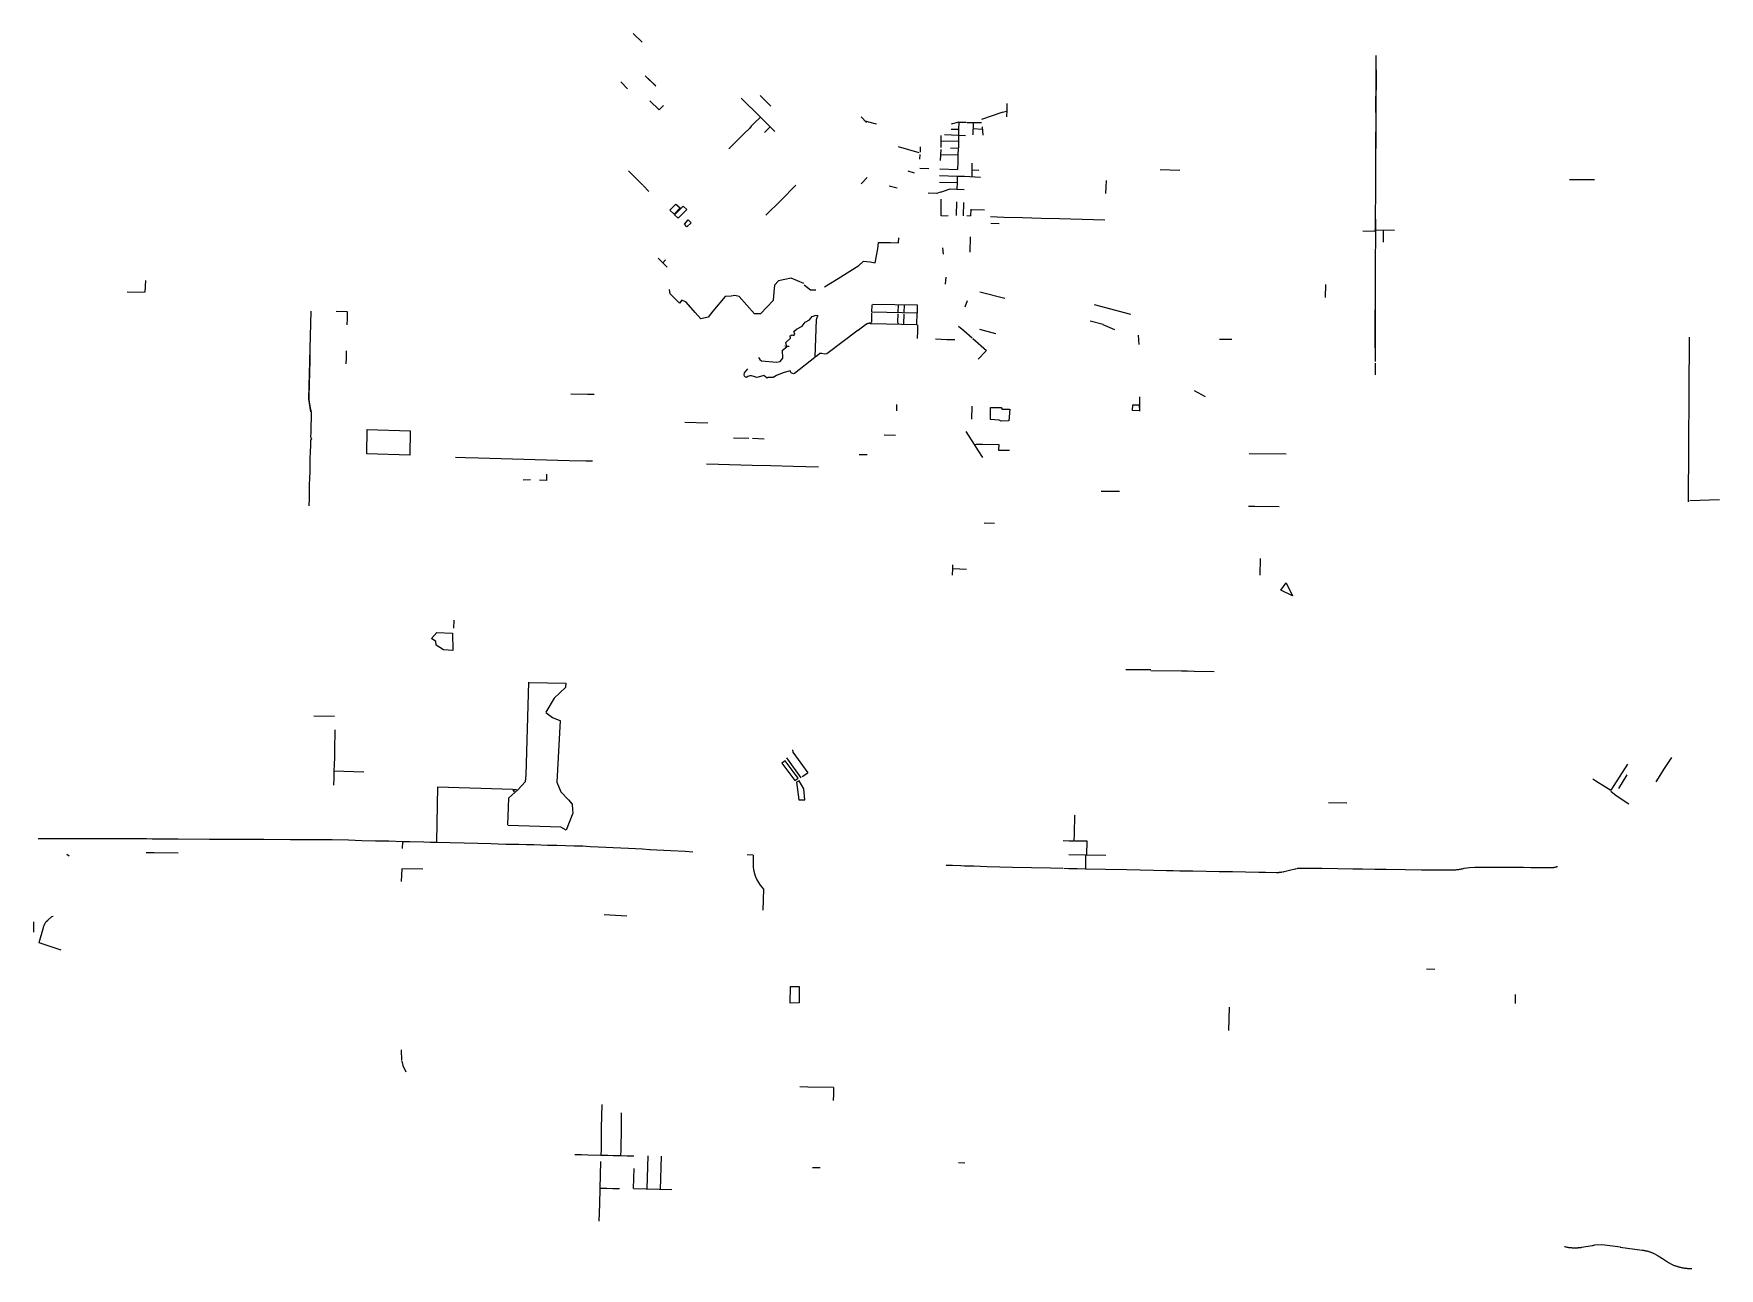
# Model space of a CAD drawing. Extents: x 485647 to 498510, y 5450293 to 5459719.
import ezdxf

# ---------------------------------------------------------------- set-up
doc = ezdxf.new("R2010")
doc.units = 0
doc.header["$MEASUREMENT"] = 0
doc.layers.add('Upcoming Projects', color=10, linetype='Continuous')

msp = doc.modelspace()

# ---------------------------------------------------------------- linework, layer by layer
at = {"layer": 'Upcoming Projects'}
for p, q in [((490222, 5459719), (490289, 5459653)), ((495891, 5459521), (495891, 5459553)), ((495891, 5459499), (495891, 5459521)), ((495891, 5459470), (495891, 5459499)), ((490126, 5459351), (490179, 5459297)), ((490313, 5459397), (490394, 5459319)), ((490391, 5459322), (490314, 5459397)), ((495892, 5459444), (495885, 5458815)), ((495890, 5459370), (495891, 5459388)), ((495890, 5459333), (495890, 5459370)), ((495891, 5459420), (495891, 5459444)), ((495891, 5459388), (495891, 5459420)), ((491192, 5459081), (491046, 5459226)), ((491272, 5459166), (491191, 5459246)), ((495889, 5459167), (495889, 5459218)), ((495890, 5459319), (495890, 5459333)), ((490349, 5459207), (490419, 5459137)), ((490419, 5459137), (490453, 5459171)), ((491192, 5459081), (491146, 5459035)), ((491232, 5459043), (491192, 5459081)), ((492002, 5459041), (491960, 5459083)), ((493072, 5459085), (493075, 5459134)), ((493074, 5459185), (493074, 5459137)), ((495889, 5459117), (495888, 5459067)), ((495889, 5459117), (495889, 5459167)), ((491069, 5458956), (491030, 5458918)), ((491108, 5458996), (491069, 5458956)), ((491123, 5459012), (491108, 5458996)), ((491146, 5459035), (491123, 5459012)), ((491265, 5459006), (491224, 5458965)), ((491267, 5459008), (491232, 5459043)), ((491267, 5459008), (491232, 5459043)), ((491302, 5458973), (491267, 5459008)), ((492705, 5458987), (492648, 5458987)), ((492706, 5459043), (492649, 5459027)), ((492705, 5458987), (492704, 5458944)), ((492707, 5459044), (492705, 5458987)), ((492707, 5459044), (492762, 5459043)), ((492768, 5459042), (492879, 5459041)), ((492815, 5459038), (492813, 5458947)), ((492884, 5458987), (492815, 5458992)), ((492892, 5458943), (492886, 5459007)), ((495888, 5459067), (495888, 5459017)), ((495888, 5459017), (495888, 5458966)), ((495888, 5458966), (495888, 5458916)), ((491030, 5458918), (490952, 5458839)), ((492405, 5458810), (492246, 5458855)), ((492413, 5458813), (492414, 5458854)), ((492568, 5458835), (492565, 5458751)), ((492569, 5458941), (492568, 5458851)), ((492704, 5458895), (492570, 5458897)), ((492757, 5458939), (492597, 5458946)), ((492703, 5458842), (492643, 5458844)), ((492701, 5458843), (492700, 5458793)), ((492704, 5458938), (492703, 5458847)), ((495888, 5458866), (495887, 5458816)), ((495888, 5458916), (495888, 5458866)), ((492409, 5458761), (492411, 5458796)), ((492565, 5458797), (492700, 5458793)), ((492698, 5458738), (492696, 5458682)), ((492700, 5458793), (492698, 5458738)), ((492806, 5458730), (492806, 5458627)), ((495887, 5458816), (495887, 5458765)), ((495887, 5458765), (495887, 5458712)), ((495887, 5458712), (495887, 5458662)), ((490185, 5458673), (490294, 5458563)), ((491960, 5458573), (492006, 5458621)), ((492369, 5458654), (492319, 5458668)), ((492408, 5458692), (492478, 5458690)), ((492558, 5458586), (492693, 5458582)), ((492560, 5458636), (492695, 5458632)), ((492561, 5458686), (492696, 5458682)), ((492693, 5458582), (492692, 5458532)), ((492695, 5458632), (492693, 5458582)), ((492695, 5458632), (492750, 5458630)), ((492749, 5458630), (492872, 5458624)), ((492809, 5458679), (492859, 5458678)), ((493830, 5458598), (493829, 5458548)), ((494242, 5458681), (494392, 5458678)), ((495886, 5458618), (495883, 5458210)), ((495887, 5458662), (495886, 5458609)), ((497367, 5458606), (497422, 5458606)), ((497422, 5458606), (497503, 5458606)), ((497503, 5458606), (497558, 5458606)), ((490342, 5458515), (490298, 5458559)), ((492176, 5458557), (492237, 5458542)), ((492566, 5458508), (492590, 5458516)), ((492572, 5458327), (492571, 5458455)), ((492692, 5458532), (492746, 5458530)), ((493829, 5458548), (493827, 5458498)), ((492575, 5458327), (492626, 5458330)), ((492689, 5458436), (492686, 5458330)), ((492743, 5458430), (492740, 5458329)), ((492768, 5458330), (492796, 5458329)), ((492797, 5458378), (492795, 5458327)), ((492799, 5458376), (492902, 5458374)), ((492948, 5458323), (493051, 5458319)), ((493051, 5458319), (493193, 5458315)), ((493193, 5458315), (493334, 5458311)), ((493334, 5458311), (493476, 5458307)), ((492951, 5458272), (493015, 5458270)), ((493476, 5458307), (493649, 5458302)), ((493649, 5458302), (493821, 5458297)), ((495885, 5458303), (495885, 5458210)), ((495885, 5458210), (495885, 5458152)), ((495944, 5458220), (495945, 5458127)), ((492590, 5458036), (492584, 5458084)), ((492792, 5458050), (492795, 5458167)), ((495885, 5458101), (495884, 5458052)), ((495884, 5458052), (495884, 5458026)), ((495885, 5458152), (495885, 5458118)), ((495885, 5458118), (495885, 5458101)), ((490447, 5457970), (490412, 5458005)), ((490469, 5457992), (490447, 5457970)), ((490481, 5457936), (490447, 5457970)), ((495884, 5458026), (495884, 5458001)), ((495884, 5458001), (495884, 5457934)), ((495884, 5457934), (495884, 5457900)), ((486499, 5457834), (486496, 5457746)), ((492606, 5457806), (492609, 5457861)), ((495504, 5457805), (495502, 5457705)), ((495884, 5457900), (495884, 5457814)), ((495884, 5457814), (495884, 5457749)), ((486361, 5457749), (486492, 5457746)), ((492771, 5457680), (492752, 5457631)), ((492868, 5457749), (493057, 5457700)), ((495884, 5457749), (495884, 5457728)), ((495884, 5457728), (495884, 5457699)), ((495884, 5457699), (495884, 5457652)), ((488041, 5457596), (487954, 5457598)), ((488038, 5457542), (488037, 5457495)), ((488039, 5457594), (488038, 5457542)), ((492041, 5457584), (492041, 5457517)), ((492243, 5457646), (492242, 5457590)), ((492286, 5457578), (492285, 5457503)), ((492289, 5457645), (492287, 5457589)), ((493739, 5457651), (494017, 5457578)), ((495882, 5457610), (495882, 5457320)), ((495884, 5457558), (495883, 5457521)), ((495884, 5457652), (495884, 5457624)), ((495884, 5457624), (495884, 5457605)), ((495884, 5457605), (495884, 5457558)), ((491939, 5457455), (491699, 5457275)), ((492390, 5457447), (492388, 5457392)), ((492391, 5457497), (492390, 5457447)), ((492865, 5457462), (492987, 5457431)), ((493807, 5457499), (493709, 5457524)), ((493897, 5457457), (493808, 5457497)), ((494076, 5457417), (494079, 5457345)), ((495883, 5457521), (495883, 5457467)), ((495883, 5457467), (495883, 5457418)), ((495883, 5457418), (495883, 5457366)), ((487755, 5457303), (487754, 5457254)), ((488031, 5457297), (488030, 5457247)), ((491397, 5457331), (491379, 5457332)), ((491411, 5457331), (491397, 5457331)), ((491411, 5457331), (491397, 5457331)), ((492529, 5457388), (492616, 5457385)), ((492616, 5457385), (492675, 5457383)), ((492813, 5457391), (492918, 5457300)), ((492855, 5457234), (492913, 5457296)), ((494789, 5457384), (494695, 5457383)), ((495883, 5457366), (495883, 5457316)), ((495883, 5457316), (495883, 5457266)), ((498279, 5457402), (498272, 5456144)), ((487752, 5457156), (487751, 5457111)), ((487753, 5457204), (487752, 5457156)), ((487754, 5457254), (487753, 5457204)), ((488030, 5457247), (488029, 5457199)), ((495883, 5457266), (495883, 5457216)), ((495883, 5457204), (495883, 5457166)), ((495883, 5457166), (495883, 5457115)), ((487749, 5457064), (487748, 5457018)), ((487751, 5457111), (487749, 5457064)), ((487747, 5456971), (487746, 5456925)), ((487746, 5456925), (487753, 5456876)), ((487748, 5457018), (487747, 5456971)), ((489872, 5456964), (489745, 5456968)), ((489924, 5456963), (489872, 5456964)), ((494503, 5456994), (494587, 5456950)), ((487763, 5456778), (487762, 5456729)), ((487764, 5456826), (487763, 5456778)), ((492230, 5456888), (492230, 5456840)), ((492806, 5456874), (492802, 5456775)), ((487762, 5456729), (487761, 5456677)), ((490790, 5456746), (490615, 5456750)), ((492223, 5456650), (492136, 5456653)), ((492760, 5456682), (492823, 5456583)), ((487757, 5456526), (487755, 5456476)), ((487758, 5456576), (487757, 5456526)), ((490987, 5456634), (491103, 5456632)), ((491131, 5456631), (491220, 5456627)), ((492823, 5456583), (492855, 5456533)), ((492855, 5456533), (492887, 5456484)), ((492888, 5456585), (493011, 5456582)), ((493011, 5456582), (493009, 5456539)), ((493009, 5456539), (493092, 5456538)), ((494923, 5456514), (495204, 5456511)), ((487754, 5456425), (487753, 5456375)), ((488939, 5456480), (488865, 5456482)), ((489040, 5456478), (488939, 5456480)), ((489215, 5456473), (489040, 5456478)), ((489387, 5456468), (489215, 5456473)), ((489559, 5456464), (489387, 5456468)), ((489732, 5456459), (489559, 5456464)), ((489859, 5456456), (489732, 5456459)), ((489911, 5456454), (489859, 5456456)), ((490873, 5456429), (490782, 5456432)), ((490956, 5456427), (490873, 5456429)), ((491129, 5456423), (490956, 5456427)), ((491271, 5456419), (491129, 5456423)), ((491443, 5456414), (491271, 5456419)), ((491635, 5456409), (491443, 5456414)), ((491946, 5456507), (492008, 5456505)), ((487750, 5456275), (487749, 5456224)), ((487751, 5456325), (487750, 5456275)), ((487753, 5456375), (487751, 5456325)), ((489439, 5456312), (489382, 5456311)), ((489559, 5456307), (489506, 5456310)), ((489561, 5456357), (489560, 5456307)), ((487748, 5456174), (487746, 5456114)), ((487749, 5456224), (487748, 5456174)), ((493792, 5456227), (493831, 5456227)), ((493831, 5456227), (493933, 5456225)), ((498285, 5456156), (498510, 5456162)), ((494917, 5456112), (494965, 5456111)), ((494965, 5456111), (495152, 5456109)), ((492899, 5455985), (492978, 5455983)), ((492658, 5455635), (492656, 5455584)), ((492659, 5455664), (492658, 5455635)), ((492664, 5455635), (492765, 5455632)), ((495005, 5455713), (495003, 5455584)), ((488853, 5455241), (488851, 5455180)), ((493982, 5454866), (494036, 5454865)), ((494036, 5454865), (494080, 5454865)), ((494080, 5454865), (494125, 5454864)), ((494125, 5454864), (494171, 5454864)), ((494171, 5454857), (494405, 5454854)), ((494405, 5454854), (494452, 5454854)), ((494452, 5454854), (494502, 5454853)), ((494502, 5454853), (494655, 5454850)), ((487785, 5454511), (487943, 5454509)), ((487945, 5454352), (487943, 5454299)), ((487946, 5454404), (487945, 5454352)), ((487941, 5454194), (487939, 5454140)), ((487942, 5454247), (487941, 5454194)), ((487943, 5454299), (487942, 5454247)), ((498144, 5454194), (498114, 5454147)), ((487938, 5454088), (487937, 5454035)), ((487939, 5454140), (487938, 5454088)), ((488166, 5454081), (487938, 5454088)), ((491392, 5454191), (491502, 5454039)), ((491510, 5454047), (491554, 5454075)), ((497808, 5454143), (497704, 5453979)), ((498084, 5454101), (498056, 5454055)), ((498114, 5454147), (498084, 5454101)), ((487937, 5454035), (487935, 5453982)), ((488727, 5453969), (488720, 5453550)), ((489304, 5453949), (488730, 5453967)), ((497545, 5454029), (497568, 5454015)), ((497568, 5454015), (497642, 5453968)), ((497642, 5453968), (497682, 5453943)), ((497704, 5453979), (497682, 5453943)), ((497742, 5453957), (497807, 5454061)), ((498056, 5454055), (498025, 5454007)), ((495528, 5453849), (495667, 5453848)), ((493588, 5453708), (493587, 5453657)), ((493588, 5453708), (493587, 5453657)), ((485838, 5453573), (485680, 5453573)), ((485897, 5453573), (485838, 5453573)), ((485947, 5453573), (485897, 5453573)), ((485998, 5453572), (485947, 5453573)), ((486100, 5453572), (485998, 5453572)), ((486147, 5453572), (486100, 5453572)), ((486194, 5453572), (486147, 5453572)), ((486240, 5453572), (486194, 5453572)), ((486287, 5453571), (486240, 5453572)), ((486398, 5453571), (486287, 5453571)), ((486453, 5453571), (486398, 5453571)), ((486508, 5453571), (486453, 5453571)), ((486552, 5453570), (486508, 5453571)), ((486749, 5453569), (486552, 5453570)), ((486989, 5453568), (486749, 5453569)), ((487061, 5453568), (486989, 5453568)), ((487134, 5453567), (487061, 5453568)), ((487207, 5453567), (487134, 5453567)), ((487403, 5453566), (487207, 5453567)), ((487606, 5453565), (487403, 5453566)), ((487815, 5453564), (487606, 5453565)), ((487925, 5453564), (487815, 5453564)), ((488050, 5453561), (487925, 5453564)), ((488152, 5453558), (488050, 5453561)), ((488255, 5453555), (488152, 5453558)), ((488357, 5453553), (488255, 5453555)), ((488460, 5453550), (488357, 5453553)), ((488460, 5453550), (488459, 5453498)), ((488516, 5453549), (488460, 5453550)), ((493504, 5453559), (493548, 5453558)), ((493548, 5453558), (493585, 5453557)), ((493586, 5453607), (493585, 5453557)), ((493586, 5453607), (493585, 5453557)), ((493587, 5453657), (493586, 5453607)), ((493587, 5453657), (493586, 5453607)), ((493588, 5453558), (493686, 5453556)), ((493684, 5453554), (493680, 5453449)), ((485899, 5453454), (485917, 5453443)), ((486556, 5453464), (486506, 5453465)), ((488624, 5453546), (488516, 5453549)), ((488675, 5453545), (488624, 5453546)), ((488716, 5453544), (488675, 5453545)), ((488931, 5453538), (488716, 5453544)), ((489037, 5453536), (488931, 5453538)), ((489138, 5453533), (489037, 5453536)), ((489192, 5453532), (489138, 5453533)), ((489249, 5453530), (489192, 5453532)), ((489322, 5453528), (489249, 5453530)), ((489349, 5453528), (489322, 5453528)), ((489407, 5453526), (489349, 5453528)), ((489464, 5453525), (489407, 5453526)), ((489516, 5453523), (489464, 5453525)), ((489567, 5453522), (489516, 5453523)), ((489638, 5453520), (489567, 5453522)), ((489704, 5453519), (489638, 5453520)), ((489770, 5453517), (489704, 5453519)), ((489838, 5453515), (489770, 5453517)), ((489893, 5453512), (489838, 5453515)), ((489955, 5453509), (489893, 5453512)), ((490012, 5453506), (489955, 5453509)), ((490069, 5453504), (490012, 5453506)), ((490127, 5453501), (490069, 5453504)), ((490185, 5453498), (490127, 5453501)), ((490239, 5453495), (490185, 5453498)), ((490293, 5453492), (490239, 5453495)), ((490347, 5453489), (490293, 5453492)), ((490352, 5453489), (490347, 5453489)), ((490402, 5453486), (490352, 5453489)), ((490509, 5453481), (490402, 5453486)), ((490618, 5453475), (490509, 5453481)), ((490676, 5453471), (490618, 5453475)), ((491138, 5453447), (491092, 5453449)), ((491138, 5453447), (491137, 5453391)), ((493546, 5453452), (493674, 5453450)), ((493674, 5453450), (493828, 5453447)), ((493674, 5453450), (493674, 5453399)), ((488453, 5453294), (488452, 5453246)), ((488455, 5453344), (488453, 5453294)), ((488617, 5453340), (488455, 5453344)), ((492609, 5453372), (492658, 5453370)), ((492658, 5453370), (492721, 5453368)), ((492721, 5453368), (492751, 5453367)), ((492751, 5453367), (492772, 5453367)), ((492772, 5453367), (492822, 5453365)), ((492822, 5453365), (492923, 5453362)), ((492923, 5453362), (493116, 5453357)), ((493116, 5453357), (493407, 5453350)), ((493407, 5453350), (493501, 5453347)), ((493508, 5453347), (493546, 5453346)), ((493546, 5453346), (493609, 5453345)), ((493609, 5453345), (493673, 5453344)), ((493674, 5453399), (493673, 5453344)), ((493673, 5453344), (493827, 5453341)), ((493827, 5453341), (493989, 5453338)), ((493989, 5453338), (494090, 5453335)), ((494090, 5453335), (494191, 5453333)), ((494191, 5453333), (494292, 5453331)), ((494292, 5453331), (494341, 5453330)), ((494341, 5453330), (494392, 5453329)), ((494392, 5453329), (494492, 5453327)), ((494492, 5453327), (494593, 5453325)), ((494593, 5453325), (494693, 5453323)), ((494693, 5453323), (494794, 5453322)), ((494794, 5453322), (494895, 5453320)), ((494895, 5453320), (494996, 5453318)), ((494996, 5453318), (495048, 5453317)), ((495048, 5453317), (495131, 5453316)), ((495477, 5453347), (495600, 5453345)), ((495600, 5453345), (495714, 5453344)), ((495714, 5453344), (495788, 5453343)), ((495788, 5453343), (495880, 5453341)), ((495880, 5453341), (495967, 5453340)), ((495967, 5453340), (496113, 5453338)), ((496113, 5453338), (496238, 5453336)), ((496238, 5453336), (496291, 5453336)), ((496291, 5453336), (496350, 5453336)), ((496350, 5453336), (496400, 5453335)), ((496400, 5453335), (496449, 5453335)), ((496657, 5453356), (496700, 5453356)), ((496700, 5453356), (496760, 5453355)), ((496760, 5453355), (496863, 5453355)), ((496863, 5453355), (496913, 5453355)), ((496913, 5453355), (496963, 5453355)), ((496963, 5453355), (497015, 5453355)), ((497015, 5453355), (497071, 5453354)), ((497071, 5453354), (497125, 5453354)), ((497125, 5453354), (497176, 5453353)), ((491216, 5453188), (491212, 5453028)), ((485649, 5452860), (485647, 5452939)), ((490172, 5452982), (490000, 5452991)), ((496340, 5452575), (496275, 5452576)), ((494769, 5452286), (494764, 5452109)), ((496953, 5452383), (496951, 5452315)), ((488451, 5451961), (488454, 5451881)), ((491555, 5451677), (491493, 5451678)), ((491750, 5451673), (491555, 5451677)), ((491749, 5451624), (491748, 5451575)), ((491750, 5451673), (491749, 5451624)), ((489983, 5451544), (489978, 5451366)), ((489978, 5451366), (489976, 5451203)), ((490131, 5451479), (490129, 5451362)), ((490129, 5451362), (490126, 5451198)), ((489826, 5451159), (489777, 5451160)), ((489875, 5451157), (489826, 5451159)), ((489975, 5451155), (489875, 5451157)), ((489972, 5451108), (489966, 5450903)), ((489976, 5451203), (489975, 5451155)), ((490029, 5451154), (489975, 5451155)), ((490070, 5451153), (490029, 5451154)), ((490125, 5451151), (490070, 5451153)), ((490126, 5451198), (490125, 5451151)), ((490176, 5451150), (490125, 5451151)), ((490226, 5451149), (490176, 5451150)), ((490333, 5451151), (490325, 5450900)), ((490436, 5451149), (490427, 5450896)), ((490225, 5450902), (490230, 5451055)), ((491648, 5451060), (491591, 5451061)), ((492704, 5451100), (492753, 5451098)), ((489966, 5450903), (489964, 5450782)), ((490021, 5450902), (489966, 5450903)), ((490067, 5450901), (490021, 5450902)), ((490117, 5450900), (490067, 5450901)), ((490224, 5450902), (490517, 5450895)), ((489964, 5450782), (489960, 5450653))]:
    msp.add_line(p, q, dxfattribs=at)
for points in [[(495891, 5459444), (495891, 5459470), (495891, 5459470)], [(495889, 5459218), (495890, 5459268), (495890, 5459319)], [(492881, 5459065), (493037, 5459119), (493041, 5459120), (493070, 5459128), (493075, 5459129)], [(492078, 5459027), (492068, 5459030), (491992, 5459052)], [(491463, 5458563), (491348, 5458446), (491233, 5458333)], [(492565, 5458508), (492539, 5458499), (492473, 5458502)], [(492590, 5458516), (492641, 5458534), (492692, 5458532)], [(495789, 5458213), (495884, 5458211), (495883, 5458221), (496031, 5458220)], [(491682, 5457787), (491785, 5457851), (491944, 5457950), (491979, 5457982), (492031, 5457977), (492069, 5457970), (492089, 5458077), (492094, 5458124), (492184, 5458124), (492246, 5458122), (492249, 5458161)], [(491523, 5457811), (491427, 5457853), (491330, 5457831), (491300, 5457800), (491294, 5457746), (491289, 5457682), (491193, 5457580), (491147, 5457580), (491031, 5457712), (490996, 5457719), (490968, 5457714), (490924, 5457712), (490830, 5457600), (490793, 5457554), (490738, 5457542), (490695, 5457589), (490626, 5457669), (490592, 5457684), (490576, 5457662), (490503, 5457734), (490498, 5457765)], [(491527, 5457802), (491575, 5457762), (491615, 5457762)], [(487762, 5457601), (487744, 5456932), (487758, 5456833)], [(491177, 5457246), (491189, 5457231), (491201, 5457221), (491316, 5457212), (491343, 5457217), (491364, 5457242), (491362, 5457302), (491393, 5457328), (491387, 5457361), (491423, 5457395), (491420, 5457411), (491433, 5457421), (491448, 5457415), (491455, 5457426), (491448, 5457446), (491469, 5457464), (491511, 5457486), (491533, 5457517), (491568, 5457535), (491587, 5457560), (491611, 5457568), (491627, 5457571), (491628, 5457560)], [(491699, 5457274), (491683, 5457273), (491662, 5457278), (491647, 5457277), (491628, 5457262), (491609, 5457249), (491621, 5457536), (491629, 5457559)], [(492038, 5457505), (492386, 5457498), (492389, 5457584)], [(492049, 5457653), (492389, 5457648), (492388, 5457584), (492043, 5457592), (492044, 5457648)], [(492241, 5457580), (492239, 5457517), (492245, 5457502)], [(492041, 5457508), (492031, 5457508), (492030, 5457508), (492028, 5457508), (492027, 5457508), (492026, 5457508), (492024, 5457508), (492023, 5457508), (492022, 5457507), (492021, 5457507), (492019, 5457507), (492018, 5457507), (492017, 5457507), (492016, 5457506), (492014, 5457506), (492013, 5457506), (492012, 5457505), (492011, 5457505), (492010, 5457504), (492008, 5457504), (492007, 5457504), (492006, 5457503), (492005, 5457503), (492004, 5457502), (492003, 5457501), (492002, 5457501), (492000, 5457500), (491999, 5457500), (491998, 5457499), (491997, 5457498), (491996, 5457497), (491995, 5457497), (491938, 5457454)], [(492703, 5457487), (492745, 5457454), (492809, 5457396)], [(491608, 5457247), (491453, 5457124), (491444, 5457122), (491427, 5457130), (491419, 5457146), (491373, 5457133), (491334, 5457117), (491314, 5457109), (491289, 5457094), (491260, 5457093), (491250, 5457093), (491243, 5457088), (491219, 5457110), (491176, 5457097), (491164, 5457094), (491143, 5457101), (491125, 5457106), (491111, 5457106), (491097, 5457102), (491087, 5457095), (491077, 5457100), (491072, 5457105), (491068, 5457115), (491070, 5457129), (491096, 5457161)], [(494086, 5456946), (494085, 5456922), (494085, 5456838)], [(487753, 5456876), (487753, 5456876), (487753, 5456875), (487753, 5456875), (487753, 5456875), (487753, 5456875), (487764, 5456826)], [(493095, 5456852), (493087, 5456762), (493030, 5456761), (493015, 5456769), (492948, 5456773), (492949, 5456866), (493029, 5456865), (493037, 5456852), (493048, 5456851), (493094, 5456852)], [(487761, 5456677), (487760, 5456642), (487767, 5456626)], [(488192, 5456698), (488520, 5456687), (488517, 5456500), (488188, 5456511), (488191, 5456697)], [(487767, 5456626), (487759, 5456616), (487758, 5456576)], [(492823, 5456583), (492839, 5456586), (492888, 5456585)], [(487755, 5456476), (487755, 5456436), (487754, 5456425)], [(489264, 5453678), (489269, 5453815), (489272, 5453885), (489340, 5453947), (489399, 5454011), (489405, 5454058), (489424, 5454768)], [(489429, 5454766), (489707, 5454760), (489705, 5454728), (489619, 5454646), (489556, 5454540)], [(489555, 5454537), (489606, 5454498), (489662, 5454476)], [(489664, 5454476), (489640, 5454004), (489669, 5453930), (489727, 5453869), (489755, 5453836), (489758, 5453794), (489762, 5453767), (489711, 5453638)], [(491437, 5454252), (491441, 5454233), (491555, 5454075)], [(489332, 5453946), (489304, 5453947), (489313, 5453930)], [(497683, 5453937), (497723, 5453903), (497820, 5453838)], [(493591, 5453753), (493589, 5453747), (493588, 5453708)], [(493591, 5453753), (493589, 5453747), (493588, 5453708)], [(489711, 5453638), (489670, 5453662), (489266, 5453675)], [(486748, 5453463), (486567, 5453464), (486556, 5453464)], [(491137, 5453391), (491136, 5453365), (491138, 5453354), (491142, 5453326), (491152, 5453289), (491165, 5453260)], [(495131, 5453316), (495131, 5453316), (495132, 5453316), (495136, 5453316), (495140, 5453316), (495144, 5453316), (495148, 5453316), (495152, 5453317), (495156, 5453317), (495160, 5453317), (495164, 5453318), (495168, 5453318), (495172, 5453319), (495175, 5453320)], [(495180, 5453321), (495180, 5453321), (495184, 5453321), (495188, 5453322), (495229, 5453332)], [(495229, 5453332), (495273, 5453343), (495277, 5453344), (495278, 5453344)], [(495283, 5453345), (495285, 5453345), (495289, 5453346), (495293, 5453347), (495297, 5453347), (495301, 5453348), (495305, 5453348), (495309, 5453349), (495313, 5453349), (495314, 5453349), (495477, 5453347)], [(496449, 5453335), (496459, 5453335), (496464, 5453335), (496471, 5453335), (496478, 5453335), (496485, 5453335), (496493, 5453336), (496500, 5453336), (496507, 5453337), (496514, 5453338), (496521, 5453339), (496528, 5453340), (496535, 5453341), (496542, 5453342), (496549, 5453344), (496556, 5453345), (496563, 5453347), (496604, 5453354), (496604, 5453354)], [(496604, 5453354), (496645, 5453356), (496647, 5453356), (496657, 5453356)], [(497176, 5453353), (497223, 5453353), (497225, 5453353), (497226, 5453353)], [(497226, 5453353), (497228, 5453353), (497230, 5453353), (497232, 5453353), (497234, 5453353), (497237, 5453353), (497239, 5453353), (497241, 5453354), (497244, 5453354), (497246, 5453354), (497248, 5453354), (497250, 5453355), (497253, 5453355), (497255, 5453356), (497257, 5453356), (497259, 5453357), (497261, 5453357), (497264, 5453358), (497266, 5453359), (497268, 5453359), (497270, 5453360), (497272, 5453361), (497274, 5453362), (497276, 5453362)], [(491165, 5453260), (491191, 5453218), (491216, 5453188)], [(485795, 5452980), (485783, 5452976), (485751, 5452948), (485751, 5452947), (485743, 5452939), (485735, 5452930), (485729, 5452920), (485723, 5452909), (485719, 5452898), (485718, 5452893), (485687, 5452778)], [(485856, 5452721), (485697, 5452775), (485695, 5452776), (485687, 5452778)], [(488455, 5451874), (488463, 5451841), (488487, 5451792)], [(497329, 5450460), (497334, 5450459), (497339, 5450458), (497345, 5450456), (497350, 5450455), (497355, 5450454), (497360, 5450453), (497365, 5450453), (497371, 5450452), (497376, 5450451), (497381, 5450451), (497387, 5450450), (497392, 5450450), (497397, 5450450), (497403, 5450450), (497408, 5450450), (497413, 5450450), (497418, 5450450), (497424, 5450450), (497429, 5450450), (497434, 5450451), (497440, 5450451), (497445, 5450452), (497450, 5450452), (497455, 5450453), (497461, 5450454), (497540, 5450467), (497545, 5450468), (497551, 5450469), (497556, 5450470)], [(497756, 5450455), (497614, 5450473), (497558, 5450470)], [(497753, 5450454), (497920, 5450433), (497926, 5450432), (497931, 5450431), (497936, 5450430), (497941, 5450429), (497946, 5450428), (497951, 5450427), (497956, 5450426), (497962, 5450425), (497967, 5450423), (497972, 5450422), (497977, 5450420), (497982, 5450418), (497987, 5450417), (497992, 5450415), (497996, 5450413), (498001, 5450411), (498006, 5450409), (498011, 5450407), (498016, 5450404), (498023, 5450401)], [(498023, 5450401), (498025, 5450399), (498030, 5450397), (498034, 5450394), (498039, 5450392), (498043, 5450389), (498077, 5450368), (498122, 5450338), (498127, 5450336), (498132, 5450333), (498136, 5450330), (498141, 5450328), (498146, 5450325), (498151, 5450323), (498156, 5450321), (498161, 5450318), (498166, 5450316), (498171, 5450314), (498176, 5450312), (498182, 5450310), (498187, 5450309), (498192, 5450307), (498197, 5450305), (498203, 5450304), (498208, 5450303), (498213, 5450301), (498218, 5450300), (498224, 5450299), (498229, 5450298), (498235, 5450297), (498240, 5450296), (498245, 5450295), (498251, 5450295), (498256, 5450294), (498262, 5450294), (498267, 5450293), (498299, 5450293)]]:
    msp.add_lwpolyline(points, dxfattribs=at)
for points in [[(490502, 5458372), (490548, 5458418), (490579, 5458389), (490533, 5458341)], [(490538, 5458336), (490604, 5458403), (490631, 5458377), (490566, 5458310)], [(490614, 5458265), (490641, 5458297), (490663, 5458275), (490632, 5458245)], [(494033, 5456841), (494034, 5456886), (494083, 5456885), (494084, 5456840)], [(495204, 5455527), (495252, 5455426), (495163, 5455470)], [(488846, 5455011), (488774, 5455014), (488718, 5455050), (488715, 5455079), (488682, 5455102), (488723, 5455147), (488843, 5455141)], [(491382, 5454168), (491356, 5454149), (491456, 5454018), (491481, 5454034)], [(491489, 5454016), (491468, 5454004), (491485, 5453870), (491532, 5453870), (491524, 5453953)], [(491421, 5452444), (491489, 5452445), (491488, 5452320), (491420, 5452318)]]:
    msp.add_lwpolyline(points, close=True, dxfattribs=at)
msp.add_point((492032, 5457506), dxfattribs=at)

doc.saveas('drawing.dxf')
